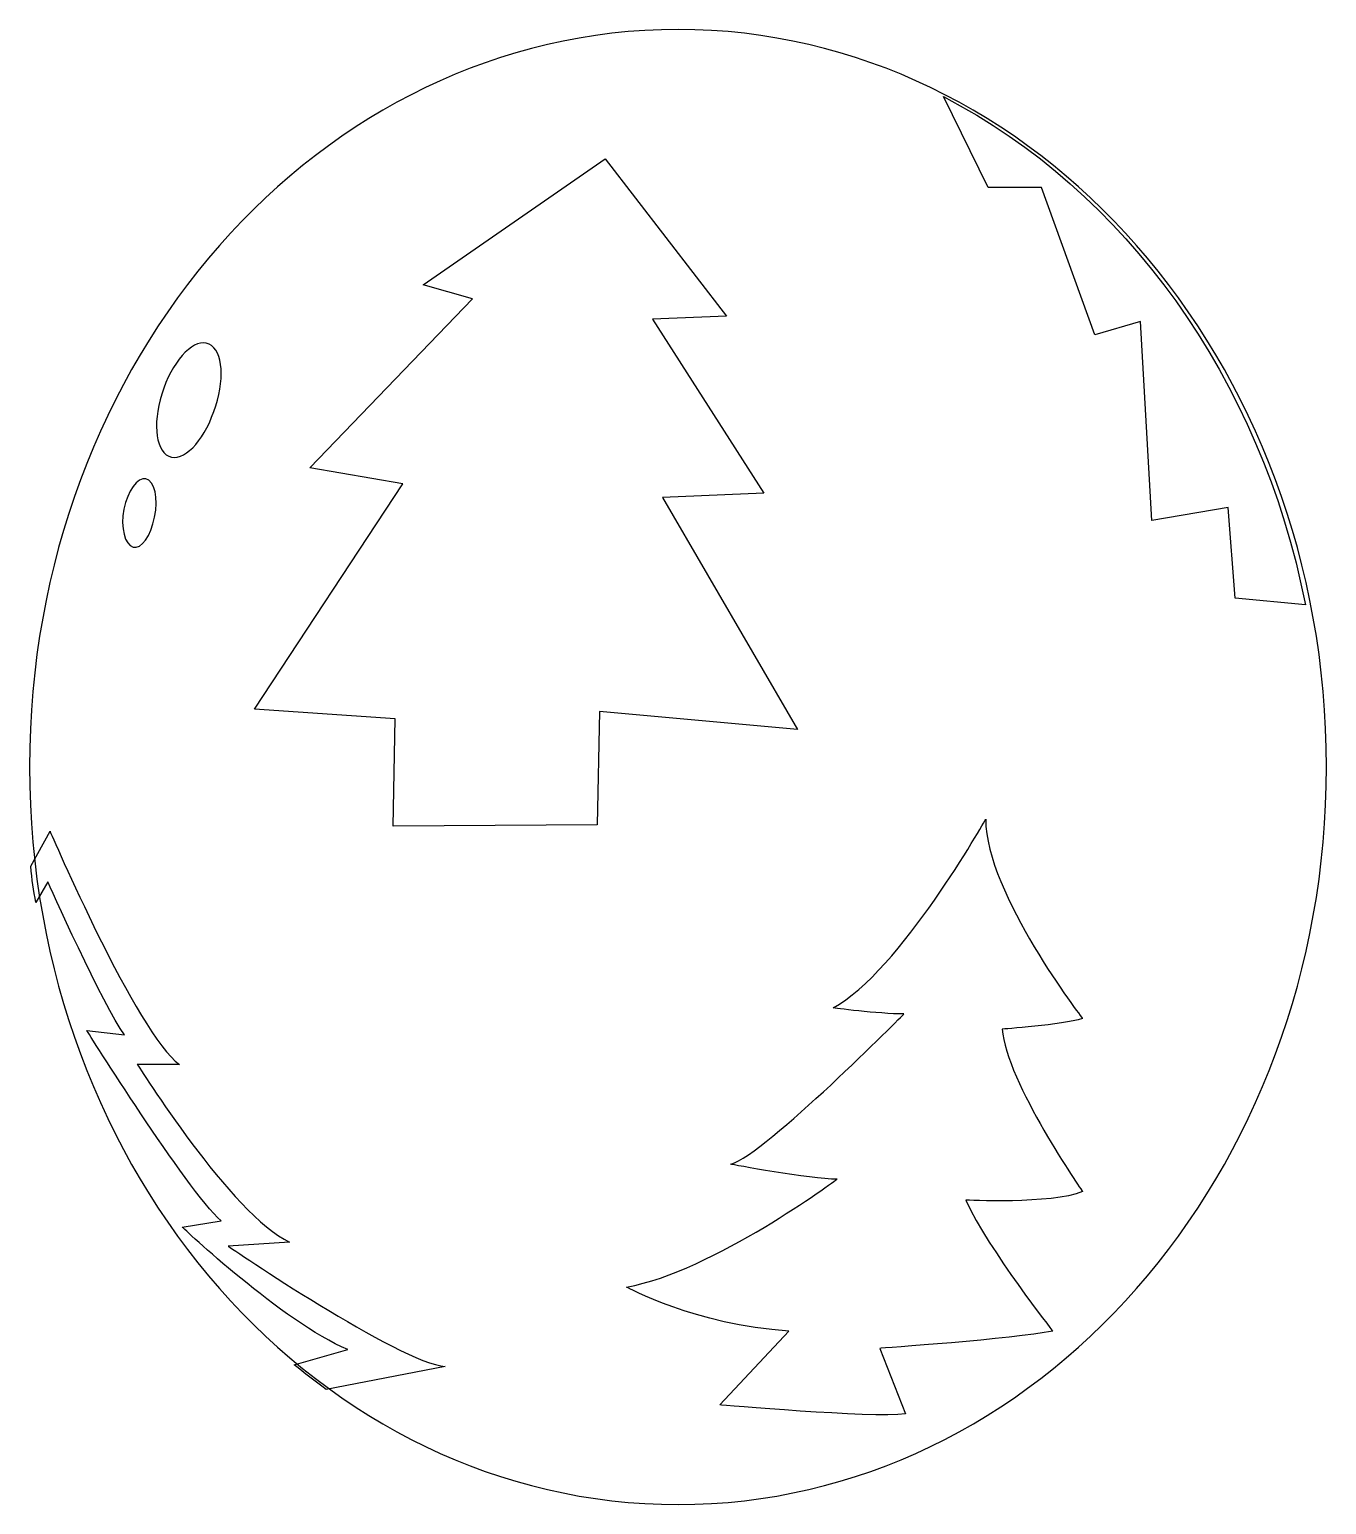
# Model space of a CAD drawing. Header units: centimetres. Extents: x -7.6 to 7.6, y -8.7 to 8.7.
import ezdxf

# ---------------------------------------------------------------- set-up
doc = ezdxf.new("R2010")
doc.units = ezdxf.units.CM
doc.header["$MEASUREMENT"] = 0
doc.layers.add('Camada 1', color=7, linetype='Continuous')

msp = doc.modelspace()

# ---------------------------------------------------------------- linework, layer by layer
at = {"layer": 'Camada 1'}
msp.add_open_spline([(7.64089, 0.00357), (7.64089, -4.79925), (4.22128, -8.6895), (0.00181, -8.6895), (0.00181, -8.6895), (-4.22128, -8.6895), (-7.64089, -4.79928), (-7.64089, 0.00357), (-7.64089, 0.00357), (-7.64089, 4.79571), (-4.22128, 8.6895), (0.00179, 8.6895), (0.00179, 8.6895), (4.22126, 8.6895), (7.64089, 4.79571), (7.64089, 0.00357)], degree=3, knots=[0, 0, 0, 0, 0.2, 0.2, 0.2, 0.2, 0.4, 0.4, 0.4, 0.4, 0.6, 0.6, 0.6, 0.6, 1, 1, 1, 1], dxfattribs=at)
at = {"layer": 'Camada 1', "color": 7}
for points, knots in [([(4.28391, 6.8285), (4.28391, 6.8285), (4.91023, 5.09273), (4.91023, 5.09273), (4.91023, 5.09273), (4.91023, 5.09273), (5.45064, 5.25021), (5.45064, 5.25021), (5.45064, 5.25021), (5.45064, 5.25021), (5.58484, 2.90248), (5.58484, 2.90248), (5.58484, 2.90248), (5.58484, 2.90248), (6.48135, 3.05636), (6.48135, 3.05636), (6.48135, 3.05636), (6.48135, 3.05636), (6.56366, 1.98985), (6.56366, 1.98985), (6.56366, 1.98985), (6.56366, 1.98985), (7.39215, 1.91111), (7.39215, 1.91111), (7.39215, 1.91111), (6.86963, 4.58094), (5.26273, 6.7927), (3.12792, 7.89855), (3.12792, 7.89855), (3.12792, 7.89855), (3.65582, 6.82847), (3.65582, 6.82847), (3.65582, 6.82847), (3.65582, 6.82847), (4.28391, 6.82847), (4.28391, 6.82847), (4.28391, 6.82847), (4.28391, 6.82847), (4.28391, 6.8285), (4.28391, 6.8285)], [0, 0, 0, 0, 0.09090909, 0.09090909, 0.09090909, 0.09090909, 0.18181818, 0.18181818, 0.18181818, 0.18181818, 0.27272727, 0.27272727, 0.27272727, 0.27272727, 0.36363636, 0.36363636, 0.36363636, 0.36363636, 0.45454545, 0.45454545, 0.45454545, 0.45454545, 0.54545455, 0.54545455, 0.54545455, 0.54545455, 0.63636364, 0.63636364, 0.63636364, 0.63636364, 0.72727273, 0.72727273, 0.72727273, 0.72727273, 0.81818182, 0.81818182, 0.81818182, 0.81818182, 1, 1, 1, 1]), ([(-0.18075, 3.17447), (-0.18075, 3.17447), (1.01284, 3.22456), (1.01284, 3.22456), (1.01284, 3.22456), (1.01284, 3.22456), (-0.29883, 5.27526), (-0.29883, 5.27526), (-0.29883, 5.27526), (-0.29883, 5.27526), (0.57262, 5.31106), (0.57262, 5.31106), (0.57262, 5.31106), (0.57262, 5.31106), (-0.85713, 7.16489), (-0.85713, 7.16489), (-0.85713, 7.16489), (-0.85713, 7.16489), (-3.00446, 5.67968), (-3.00446, 5.67968), (-3.00446, 5.67968), (-3.00446, 5.67968), (-2.42291, 5.51505), (-2.42291, 5.51505), (-2.42291, 5.51505), (-2.42291, 5.51505), (-4.33936, 3.52518), (-4.33936, 3.52518), (-4.33936, 3.52518), (-4.33936, 3.52518), (-3.24066, 3.33552), (-3.24066, 3.33552), (-3.24066, 3.33552), (-3.24066, 3.33552), (-4.99072, 0.67998), (-4.99072, 0.67998), (-4.99072, 0.67998), (-4.99072, 0.67998), (-3.33194, 0.56904), (-3.33194, 0.56904), (-3.33194, 0.56904), (-3.33194, 0.56904), (-3.35697, -0.69789), (-3.35697, -0.69789), (-3.35697, -0.69789), (-3.35697, -0.69789), (-0.95376, -0.67998), (-0.95376, -0.67998), (-0.95376, -0.67998), (-0.95376, -0.67998), (-0.92336, 0.65492), (-0.92336, 0.65492), (-0.92336, 0.65492), (-0.92336, 0.65492), (1.40828, 0.44021), (1.40828, 0.44021), (1.40828, 0.44021), (1.40828, 0.44021), (-0.18075, 3.17447), (-0.18075, 3.17447)], [0, 0, 0, 0, 0.0625, 0.0625, 0.0625, 0.0625, 0.125, 0.125, 0.125, 0.125, 0.1875, 0.1875, 0.1875, 0.1875, 0.25, 0.25, 0.25, 0.25, 0.3125, 0.3125, 0.3125, 0.3125, 0.375, 0.375, 0.375, 0.375, 0.4375, 0.4375, 0.4375, 0.4375, 0.5, 0.5, 0.5, 0.5, 0.5625, 0.5625, 0.5625, 0.5625, 0.625, 0.625, 0.625, 0.625, 0.6875, 0.6875, 0.6875, 0.6875, 0.75, 0.75, 0.75, 0.75, 0.8125, 0.8125, 0.8125, 0.8125, 0.875, 0.875, 0.875, 0.875, 1, 1, 1, 1]), ([(-5.4703, 4.18727), (-5.59378, 3.82222), (-5.83177, 3.5896), (-5.99997, 3.66117), (-5.99997, 3.66117), (-6.16817, 3.74348), (-6.19145, 4.09421), (-6.05903, 4.46283), (-6.05903, 4.46283), (-5.92841, 4.8243), (-5.69041, 5.0605), (-5.52579, 4.98176), (-5.52579, 4.98176), (-5.35936, 4.90662), (-5.3325, 4.54517), (-5.4703, 4.18727)], [0, 0, 0, 0, 0.2, 0.2, 0.2, 0.2, 0.4, 0.4, 0.4, 0.4, 0.6, 0.6, 0.6, 0.6, 1, 1, 1, 1]), ([(-6.16816, 2.94539), (-6.20573, 2.72351), (-6.32564, 2.56246), (-6.41869, 2.59109), (-6.41869, 2.59109), (-6.51889, 2.61612), (-6.5708, 2.82014), (-6.52963, 3.03845), (-6.52963, 3.03845), (-6.48489, 3.25319), (-6.36858, 3.41781), (-6.26835, 3.39633), (-6.26835, 3.39633), (-6.16816, 3.36772), (-6.11808, 3.1673), (-6.16816, 2.94539)], [0, 0, 0, 0, 0.2, 0.2, 0.2, 0.2, 0.4, 0.4, 0.4, 0.4, 0.6, 0.6, 0.6, 0.6, 1, 1, 1, 1]), ([(3.62539, -0.61558), (3.62539, -0.61558), (2.61614, -2.41215), (1.82702, -2.83805), (1.82702, -2.83805), (1.82702, -2.83805), (2.35489, -2.90962), (2.66268, -2.90962), (2.66268, -2.90962), (2.66268, -2.90962), (1.03965, -4.55234), (0.62272, -4.68116), (0.62272, -4.68116), (0.62272, -4.68116), (1.56395, -4.85653), (1.87351, -4.85653), (1.87351, -4.85653), (1.87351, -4.85653), (0.40618, -5.9481), (-0.60484, -6.12703), (-0.60484, -6.12703), (-0.60484, -6.12703), (0.20936, -6.57799), (1.30627, -6.64596), (1.30627, -6.64596), (1.30627, -6.64596), (0.49387, -7.51565), (0.49387, -7.51565), (0.49387, -7.51565), (0.49387, -7.51565), (2.2851, -7.6731), (2.67877, -7.62302), (2.67877, -7.62302), (2.67877, -7.62302), (2.37635, -6.84999), (2.37635, -6.84999), (2.37635, -6.84999), (2.37635, -6.84999), (3.95284, -6.73905), (4.41451, -6.64597), (4.41451, -6.64597), (4.41451, -6.64597), (3.66833, -5.70117), (3.39094, -5.10348), (3.39094, -5.10348), (3.39094, -5.10348), (4.3948, -5.15359), (4.76701, -5.00328), (4.76701, -5.00328), (4.76701, -5.00328), (3.86515, -3.70772), (3.82041, -3.0886), (3.82041, -3.0886), (3.82041, -3.0886), (4.52545, -3.03849), (4.76701, -2.96335), (4.76701, -2.96335), (4.76704, -2.96331), (3.62539, -1.48878), (3.62539, -0.61558)], [0, 0, 0, 0, 0.0625, 0.0625, 0.0625, 0.0625, 0.125, 0.125, 0.125, 0.125, 0.1875, 0.1875, 0.1875, 0.1875, 0.25, 0.25, 0.25, 0.25, 0.3125, 0.3125, 0.3125, 0.3125, 0.375, 0.375, 0.375, 0.375, 0.4375, 0.4375, 0.4375, 0.4375, 0.5, 0.5, 0.5, 0.5, 0.5625, 0.5625, 0.5625, 0.5625, 0.625, 0.625, 0.625, 0.625, 0.6875, 0.6875, 0.6875, 0.6875, 0.75, 0.75, 0.75, 0.75, 0.8125, 0.8125, 0.8125, 0.8125, 0.875, 0.875, 0.875, 0.875, 1, 1, 1, 1]), ([(-5.29851, -5.64745), (-5.29851, -5.64745), (-4.57736, -5.59734), (-4.57736, -5.59734), (-4.57736, -5.59734), (-5.25377, -5.28955), (-6.37039, -3.50369), (-6.37039, -3.50369), (-6.37039, -3.50369), (-6.37039, -3.50369), (-5.87472, -3.50369), (-5.87472, -3.50369), (-5.87472, -3.50369), (-6.37039, -3.15656), (-7.39932, -0.75515), (-7.39932, -0.75515), (-7.39932, -0.75515), (-7.39932, -0.75515), (-7.62657, -1.17028), (-7.62657, -1.17028), (-7.62657, -1.17028), (-7.61403, -1.32416), (-7.589, -1.45659), (-7.56751, -1.59618), (-7.56751, -1.59618), (-7.56751, -1.59618), (-7.42614, -1.35282), (-7.42614, -1.35282), (-7.42614, -1.35282), (-7.42614, -1.35282), (-6.76405, -2.82732), (-6.52248, -3.15656), (-6.52248, -3.15656), (-6.52248, -3.15656), (-6.96447, -3.10645), (-6.96447, -3.10645), (-6.96447, -3.10645), (-6.96447, -3.10645), (-5.79776, -4.97105), (-5.3844, -5.34684), (-5.3844, -5.34684), (-5.3844, -5.34684), (-5.8407, -5.42201), (-5.8407, -5.42201), (-5.8407, -5.42201), (-5.8407, -5.42201), (-4.65611, -6.5422), (-3.89022, -6.86431), (-3.89022, -6.86431), (-3.89022, -6.86431), (-4.52189, -7.04325), (-4.52189, -7.04325), (-4.52189, -7.04325), (-4.40021, -7.13988), (-4.27675, -7.23653), (-4.1461, -7.33313), (-4.1461, -7.33313), (-4.1461, -7.33313), (-2.7414, -7.06471), (-2.7414, -7.06471), (-2.7414, -7.06471), (-3.27825, -7.02175), (-5.29851, -5.64745), (-5.29851, -5.64745)], [0, 0, 0, 0, 0.05882353, 0.05882353, 0.05882353, 0.05882353, 0.11764706, 0.11764706, 0.11764706, 0.11764706, 0.17647059, 0.17647059, 0.17647059, 0.17647059, 0.23529412, 0.23529412, 0.23529412, 0.23529412, 0.29411765, 0.29411765, 0.29411765, 0.29411765, 0.35294118, 0.35294118, 0.35294118, 0.35294118, 0.41176471, 0.41176471, 0.41176471, 0.41176471, 0.47058824, 0.47058824, 0.47058824, 0.47058824, 0.52941176, 0.52941176, 0.52941176, 0.52941176, 0.58823529, 0.58823529, 0.58823529, 0.58823529, 0.64705882, 0.64705882, 0.64705882, 0.64705882, 0.70588235, 0.70588235, 0.70588235, 0.70588235, 0.76470588, 0.76470588, 0.76470588, 0.76470588, 0.82352941, 0.82352941, 0.82352941, 0.82352941, 0.88235294, 0.88235294, 0.88235294, 0.88235294, 1, 1, 1, 1])]:
    msp.add_open_spline(points, degree=3, knots=knots, dxfattribs=at)

doc.saveas('drawing.dxf')
